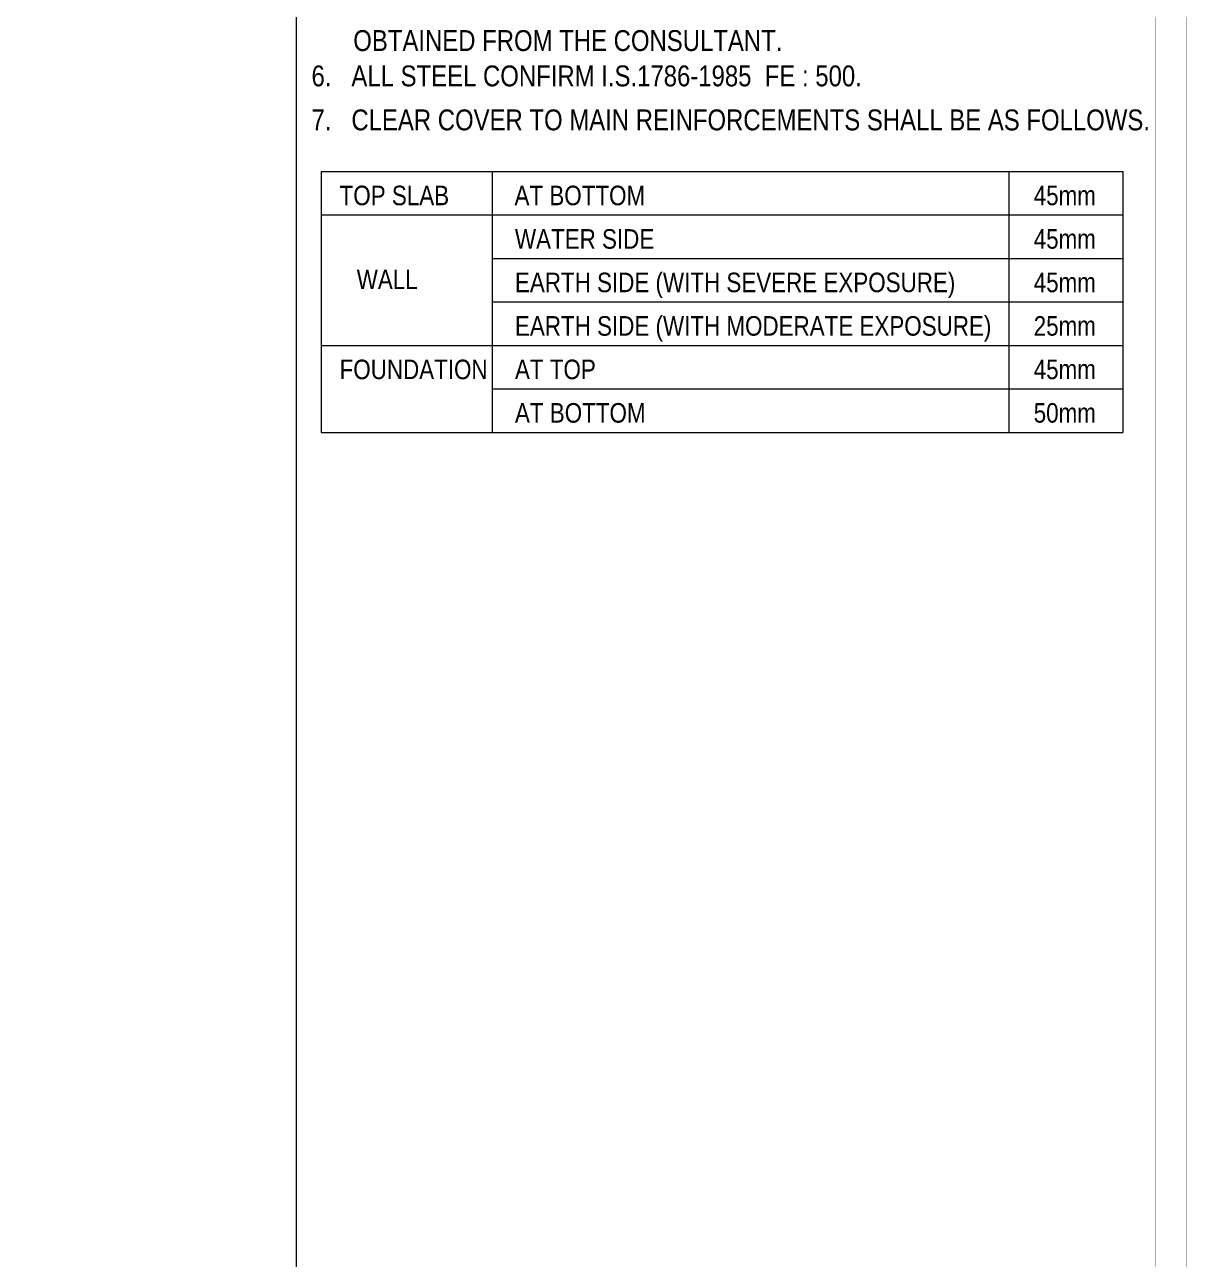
# Model space of a CAD drawing. Header units: millimetres. Extents: x 1112055 to 3390982, y -148532 to 766891.
# Drawn here: x 2933656 to 2958394, y 321869 to 348168 of the extents above; entities that cross this region are included whole.
import ezdxf

# ---------------------------------------------------------------- set-up
doc = ezdxf.new("R2010")
doc.units = ezdxf.units.MM
doc.layers.add('B TITLE BLOCK', color=250, linetype='Continuous', lineweight=0)
doc.styles.add('SWINC', font='swissc.ttf')
doc.styles.add('SWINS', font='swissc.ttf')

msp = doc.modelspace()

# ---------------------------------------------------------------- linework, layer by layer
at = {"layer": 'B TITLE BLOCK', "color": 250, "lineweight": 0}
msp.add_line((2939434, 375534.8), (2939434, 318680.7), dxfattribs=at)
at = {"layer": 'B TITLE BLOCK', "color": 0, "lineweight": 0}
for p, q in [((2939968.9, 345041.4), (2957043.1, 345041.4)), ((2939968.9, 345041.4), (2939968.9, 339483.5)), ((2943611.5, 345041.4), (2943611.5, 339483.5)), ((2954611.3, 345041.4), (2954611.3, 339483.5)), ((2957043.1, 345041.4), (2957043.1, 339483.5)), ((2939968.9, 344115.1), (2957043.1, 344115.1)), ((2943611.5, 343188.8), (2957043.1, 343188.8)), ((2943611.5, 342262.5), (2957043.1, 342262.5)), ((2939968.9, 341336.1), (2957043.1, 341336.1)), ((2943611.5, 340409.8), (2957043.1, 340409.8)), ((2939968.9, 339483.5), (2957043.1, 339483.5))]:
    msp.add_line(p, q, dxfattribs=at)
at = {"layer": 'B TITLE BLOCK', "color": 1, "const_width": 8.39}
msp.add_lwpolyline([(2860841, 376187.5), (2958389.3, 376187.5), (2958389.3, 208514.6), (2860841, 208514.6)], close=True, dxfattribs=at)
at = {"layer": 'B TITLE BLOCK', "color": 250, "lineweight": 0, "const_width": 8.39}
msp.add_lwpolyline([(2861493.7, 375534.8), (2957736.7, 375534.8), (2957736.7, 209167.3), (2861493.7, 209167.3)], close=True, dxfattribs=at)

# ---------------------------------------------------------------- texts
at = {"layer": 'B TITLE BLOCK', "color": 0, "lineweight": 0}
for s, height, style, p in [('OBTAINED FROM THE CONSULTANT.', 444.618, 'SWINC', (2940653.2, 347607.6)), ('6.   ALL STEEL CONFIRM I.S.1786-1985  FE : 500.', 444.618, 'SWINC', (2939763.9, 346854.9)), ('7.   CLEAR COVER TO MAIN REINFORCEMENTS SHALL BE AS FOLLOWS.', 444.618, 'SWINC', (2939763.9, 345917.9)), ('TOP SLAB', 416.29, 'SWINS', (2940362.5, 344322.7)), ('AT BOTTOM  ', 416.286, 'SWINS', (2944087.4, 344322.7)), ('45mm ', 416.29, 'SWINS', (2955144, 344322.7)), ('WATER SIDE', 416.29, 'SWINS', (2944096.7, 343396.4)), ('45mm ', 416.29, 'SWINS', (2955144, 343396.4)), ('WALL', 416.29, 'SWINS', (2940727, 342535)), ('EARTH SIDE (WITH SEVERE EXPOSURE)', 416.286, 'SWINS', (2944096.7, 342470.1)), ('45mm  ', 416.29, 'SWINS', (2955144, 342470.1)), ('EARTH SIDE (WITH MODERATE EXPOSURE)', 416.286, 'SWINS', (2944096.7, 341543.7)), ('25mm ', 416.29, 'SWINS', (2955144, 341543.7)), ('FOUNDATION', 416.29, 'SWINS', (2940362.5, 340617.4)), ('AT TOP', 416.29, 'SWINS', (2944096.7, 340617.4)), ('45mm ', 416.29, 'SWINS', (2955144, 340617.4)), ('AT BOTTOM', 416.29, 'SWINS', (2944096.7, 339691.1)), ('50mm ', 416.29, 'SWINS', (2955144, 339691.1))]:
    msp.add_text(s, height=height, dxfattribs=dict(at, style=style)).set_placement(p)

doc.saveas('drawing.dxf')
